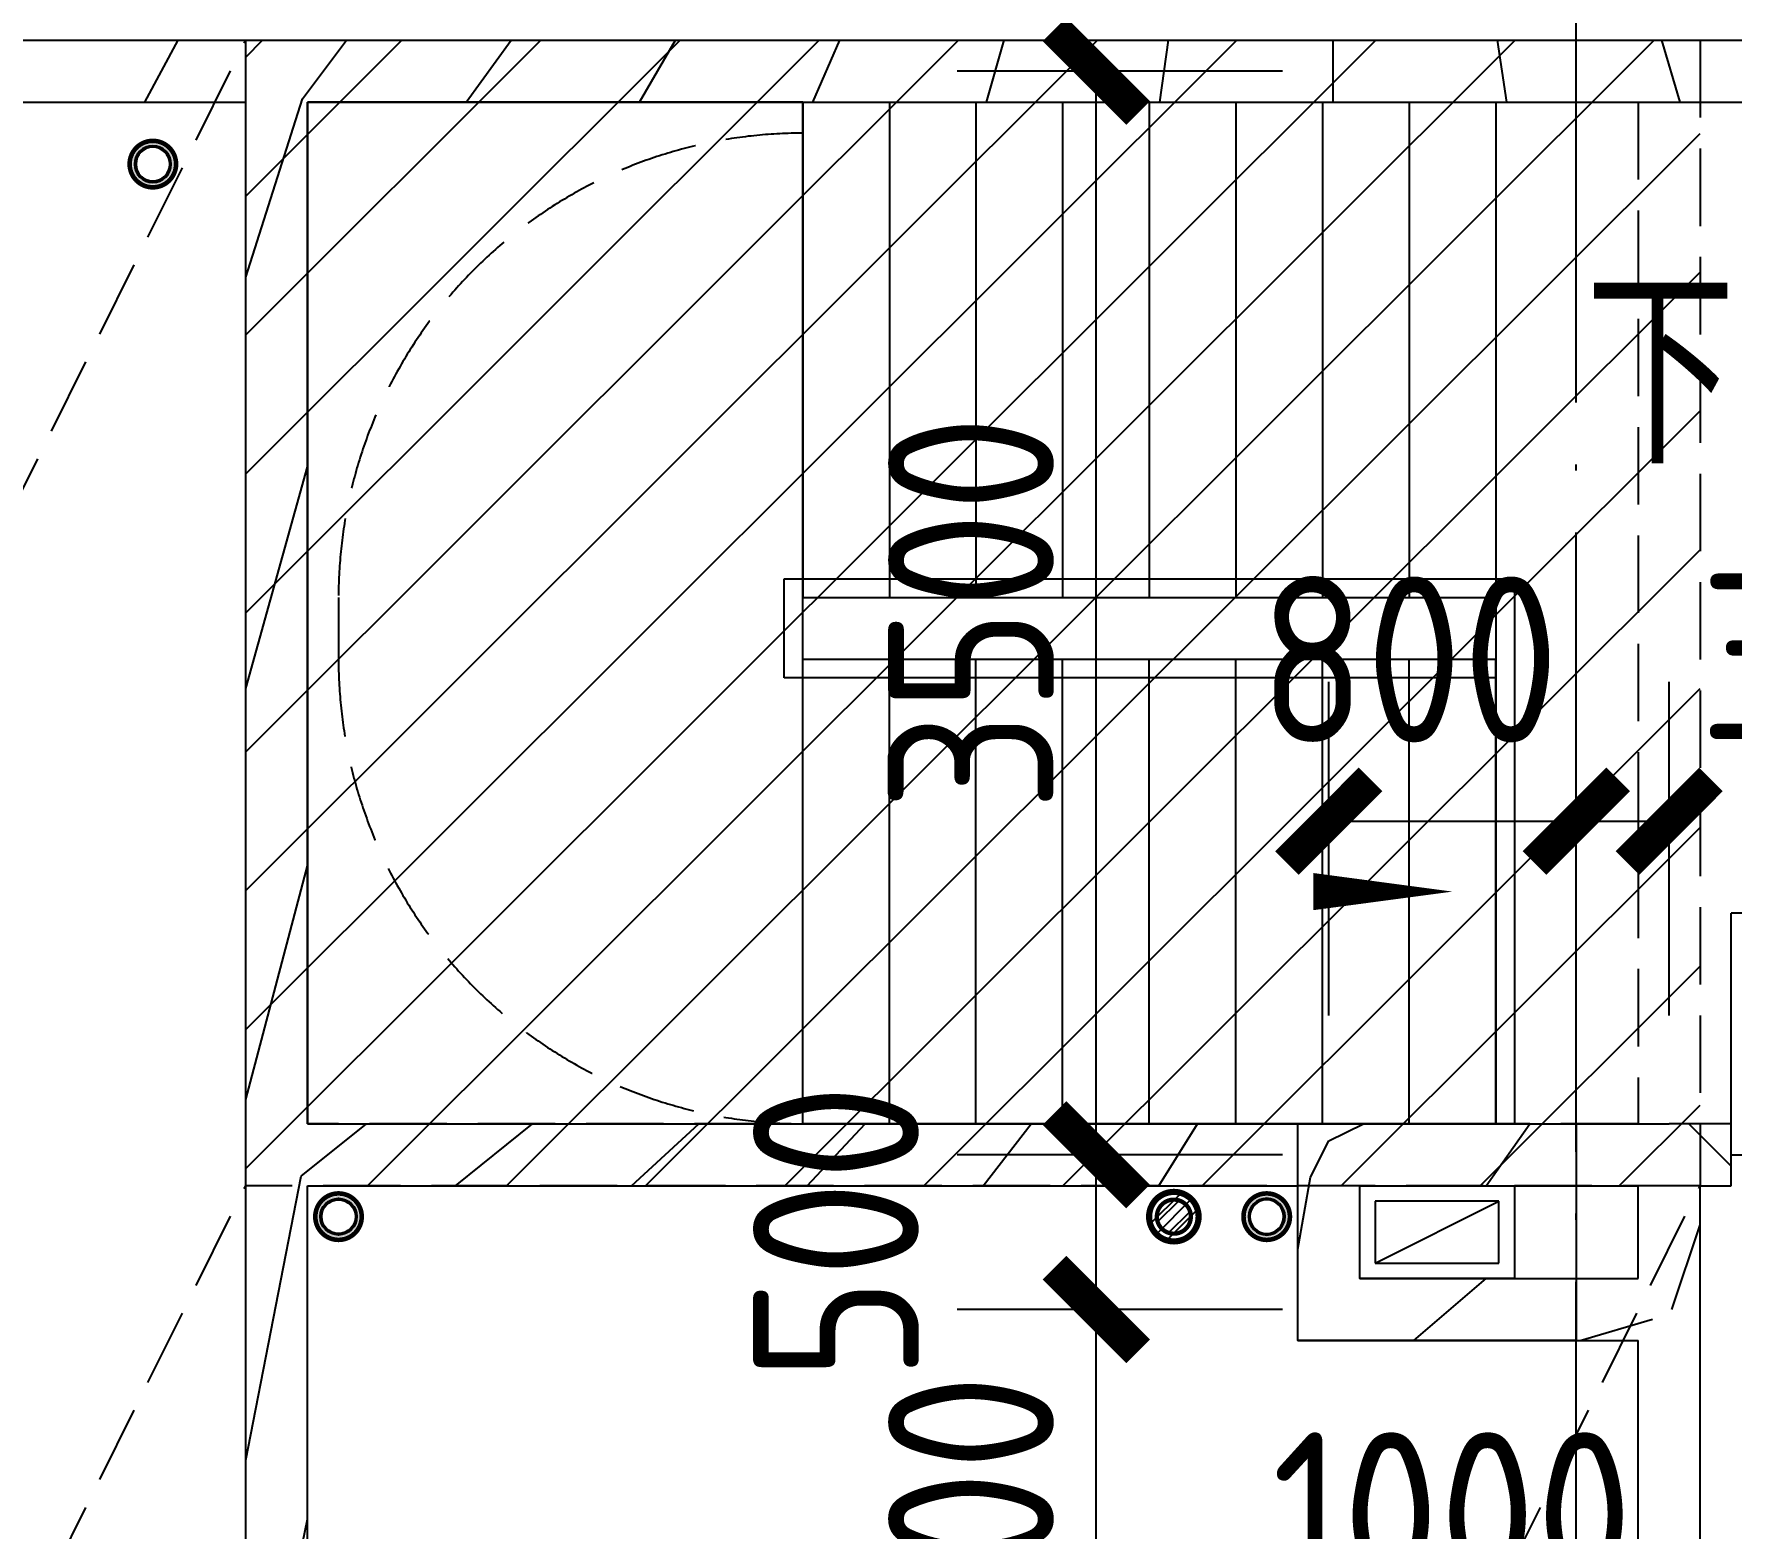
# Model space of a CAD drawing. Header units: inches. Extents: x 0 to 1813292486, y 0 to 3473589894.
# Drawn here: x 600662802 to 600668286, y 3473213312 to 3473218138 of the extents above; entities that cross this region are included whole.
import ezdxf
from ezdxf.enums import TextEntityAlignment as Align

# ---------------------------------------------------------------- set-up
doc = ezdxf.new("R2010")
doc.units = ezdxf.units.IN
doc.header["$LTSCALE"] = 1000
doc.header["$MEASUREMENT"] = 0
for name, pattern in [('AX-MALL-GIRD-200$0$DOTE', [2.4200000000000004, 2, -0.2, 0.02, -0.2]), ('AX-MALL-WALL-P02-QT$0$DASH', [0.35, 0.25, -0.1]), ('AX-MALL-WALL-P02-QT$0$DOTE', [2.4200000000000004, 2, -0.2, 0.02, -0.2]), ('PX-MALL-P02-LG$0$CONTINOUS', [0])]:
    doc.linetypes.add(name, pattern=pattern)
for name, color, linetype in [('A-Anno-Note', 241, 'Continuous'), ('AX-MALL-DIM-P02$0$A-Anno-Dims', 3, 'Continuous'), ('AX-MALL-DIM-P02$0$A-Detl-Thin', 131, 'Continuous'), ('AX-MALL-GIRD-200$0$A-Grid', 222, 'AX-MALL-GIRD-200$0$DOTE'), ('AX-MALL-P02-200$0$A-Anno-Note', 241, 'Continuous'), ('AX-MALL-WALL-P02$0$A-Anno-Note', 241, 'Continuous'), ('AX-MALL-WALL-P02-QT$0$_T_S__T_ELEV_A-STRS', 7, 'Continuous'), ('AX-MALL-WALL-P02-QT$0$A-Anno-Dims', 3, 'Continuous'), ('AX-MALL-WALL-P02-QT$0$A-Anno-Note', 241, 'Continuous'), ('AX-MALL-WALL-P02-QT$0$A-Detl-Patt', 8, 'Continuous'), ('AX-MALL-WALL-P02-QT$0$A-Detl-Thin', 131, 'Continuous'), ('AX-MALL-WALL-P02-QT$0$A-Strs', 151, 'Continuous'), ('AX-MALL-WALL-P02-QT$0$A-Wall', 2, 'Continuous'), ('AX-MALL-WALL-P02-QT$0$A-Wall-Patt', 13, 'Continuous'), ('AX-MALL-WALL-P02-QT$0$A-Wind', 4, 'Continuous'), ('AX-MALL-ZTKD-P02$0$A-Anno-Note', 241, 'Continuous'), ('MX-MALL-P02-LG$0$M-VT-DUCT-FLG', 40, 'Continuous'), ('MX-MALL-P02-LG$0$M-VT-DUCT-KED', 170, 'Continuous'), ('MX-MALL-P02-LG$0$M-VT-DUCT-SAD', 90, 'Continuous'), ('PX-MALL-P02-LG$0$P-Drain-Fldr', 4, 'Continuous'), ('PX-MALL-P02-LG$0$P-Drain-Fldr-ARCH', 161, 'Continuous'), ('PX-MALL-P02-LG$0$P-Drain-Fldr-W100', 4, 'Continuous'), ('PX-MALL-P02-LG$0$P-Drain-Fldr-W50', 4, 'Continuous'), ('PX-MALL-P02-LG$0$P-Pipe-Risr', 7, 'Continuous'), ('PX-MALL-P02-LG$0$P-Pipe-Risr-Arch', 6, 'Continuous'), ('PX-MALL-P02-LG$0$P-Pipe-Risr-W100', 6, 'Continuous'), ('PX-MALL-P02-LG$0$P-Pipe-Risr-W50', 6, 'Continuous'), ('PX-MALL-P02-LG$0$P-Sewr-Pipe', 123, 'PX-MALL-P02-LG$0$CONTINOUS')]:
    doc.layers.add(name, color=color, linetype=linetype)
doc.layers.add('MX-MALL-P02-LG$0$M-AUX-TO-ARCH', color=1, linetype='Continuous', plot=False)
doc.styles.add('AX-MALL-DIM-P02$0$_TCH_DIM_T3', font='gbenor.shx')
doc.styles.add('AX-MALL-WALL-P02-QT$0$_TCH_DIM', font='gbenor.shx')
doc.styles.add('PX-MALL-P02-LG$0$jzfz', font='gbenor.shx', dxfattribs={"bigfont": 'gbcbig.shx'})
doc.dimstyles.new('AX-MALL-DIM-P02$0$_TCH_ARCH&&180', dxfattribs={"dimtxt": 535.5, "dimasz": 270, "dimexe": 450, "dimexo": 450, "dimgap": 137.25, "dimtad": 1, "dimdec": 0, "dimzin": 0, "dimdsep": 46, "dimtxsty": 'AX-MALL-DIM-P02$0$_TCH_DIM_T3', "dimblk": 'AX-MALL-DIM-P02$0$_ArchTick', "dimcen": 0.09, "dimclrt": 7, "dimazin": 2, "dimtfac": 1, "dimtdec": 0, "dimtix": 1, "dimtmove": 2, "dimatfit": 3, "dimfxl": 500, "dimtolj": 1, "dimtzin": 0, "dimarcsym": 0})
pattern_1 = [(45, (0, 359.0227), (-353.55353201463, 353.55353201463), [])]

# ---------------------------------------------------------------- blocks, each defined once
blk = doc.blocks.new('AX-MALL-GIRD-200')
at = {"layer": 'AX-MALL-GIRD-200$0$A-Grid'}
blk.add_line((600458766.1456304, 3473023089.996408), (600497495.6845796, 3473127053.723489), dxfattribs=at)
blk = doc.blocks.new('AX-MALL-WALL-P02-QT$0$tj')
at = {"layer": 'AX-MALL-WALL-P02-QT$0$A-Detl-Patt'}
h = blk.add_hatch(dxfattribs=at)
h.set_pattern_fill('STEEL', color=256, scale=100.0000000000001, angle=50.43183869082386)
h.set_pattern_definition([(75.00000000004839, (-14278.19445574284, 156289.8254051208), (-153.3407249234246, 41.08752340989569), []), (75.00000000004839, (-14317.88195610046, 156358.5661673546), (-153.3407249234246, 41.08752340989569), [])])
edge = h.paths.add_edge_path()
edge.add_arc((274302.9537697641, 370915.3693751197), 354853.2281302969, 270.9601093956941, 275.9513128638887)
edge.add_line((311095.3180618286, 17974.67259407043), (323404.2928284407, 17664.898229599))
edge.add_arc((337498.5854798314, -5423.033113246463), 27049.98445535583, 84.4296474408203, 121.40245730350341, ccw=False)
edge.add_line((340124.270958662, 21499.21483898163), (352435.6233639717, 23411.5238032341))
edge.add_line((352435.6233639717, 23411.5238032341), (352460.3320846558, 23263.57286787033))
edge.add_arc((262948.9762239404, 558936.3422532297), 543099.989586636, 279.486523026639, 288.5053300047131)
edge.add_line((435325.042740941, 43917.80823612213), (435185.9318172932, 44187.60760259628))
edge.add_arc((262948.9762341097, 558936.342259489), 542799.9895904897, 279.51816553668203, 288.50044427399206, ccw=False)
edge.add_line((352706.5441896915, 23608.95860147476), (352681.7270303965, 23756.88773488998))
edge.add_line((352681.7270303965, 23756.88773488998), (340117.7681742907, 21803.84383869171))
edge.add_arc((337510.0970116529, -5455.006554111635), 27383.29552171703, 84.53552636432372, 121.2026843873002)
edge.add_line((323323.7129554749, 17967.02113437653), (311085.7617697716, 18275.00808191299))
edge.add_arc((274273.8104503512, 371474.5356685471), 355112.6948552598, 270.96411062040687, 275.9501261722048, ccw=False)
edge.add_line((280248.9759351015, 16412.11376953125), (280248.9759185314, 16111.96136569977))
blk = doc.blocks.new('MX-MALL-P02-LG$0$YHJJ-P02')
at = {"layer": 'MX-MALL-P02-LG$0$M-AUX-TO-ARCH'}
for points in [[(73240.8768081665, -61499.99999570847), (74140.87680828571, -61499.99999713898), (74140.87680780888, -62199.99999713898), (73240.87680900097, -62199.99999380112)], [(73440.87680757046, -61699.9999961853), (73940.87680840492, -61699.99999666214), (73940.87680900097, -61999.99999666214), (73440.87680757046, -61999.9999961853)]]:
    blk.add_lwpolyline(points, close=True, dxfattribs=at)
at = {"layer": 'MX-MALL-P02-LG$0$M-VT-DUCT-FLG'}
blk.add_line((73490.87680721283, -61949.99999475479), (73890.87680721283, -61749.99999475479), dxfattribs=at)
at = {"layer": 'MX-MALL-P02-LG$0$M-VT-DUCT-KED'}
for p, q in [((73890.87680721283, -61749.99999475479), (73490.87680721283, -61749.99999475479)), ((73490.87680721283, -61749.99999475479), (73490.87680721283, -61949.99999475479)), ((73890.87680721283, -61949.99999475479), (73890.87680721283, -61749.99999475479)), ((73490.87680721283, -61949.99999475479), (73890.87680721283, -61949.99999475479))]:
    blk.add_line(p, q, dxfattribs=at)
blk = doc.blocks.new('MX-MALL-P02-LG')
at = {"layer": 'MX-MALL-P02-LG$0$M-VT-DUCT-SAD', "rotation": 339.5681613187875}
blk.add_blockref('MX-MALL-P02-LG$0$YHJJ-P02', (600418393.5374048, 3473127097.242905), dxfattribs=at)
blk = doc.blocks.new('AX-MALL-WALL-P02-QT$0$$DorLib2D$00000002')
for p, q in [((-0.5, -5.684341886080802e-17), (-0.5000000000000007, 0.4875)), ((-0.4750000000000007, 0.4875), (-0.5000000000000007, 0.4875)), ((-0.475, -2.842170943040401e-17), (-0.4750000000000007, 0.4875)), ((0.475, -2.842170943040401e-17), (0.4750000000000007, 0.4875)), ((0.4750000000000007, 0.4875), (0.5000000000000007, 0.4875)), ((0.5, -5.684341886080802e-17), (0.5000000000000007, 0.4875)), ((-0.5, -5.684341886080802e-17), (-0.475, -2.842170943040401e-17)), ((0.5, -5.684341886080802e-17), (0.475, -2.842170943040401e-17))]:
    blk.add_line(p, q)
at = {"lineweight": 13}
for centre, start, end in [((-0.4875, -4.263256414560601e-17), 0, 88.53071641864632), ((0.4875, -4.263256414560601e-17), 91.4692835813537, 180)]:
    blk.add_arc(centre, 0.4875, start, end, dxfattribs=at)
blk = doc.blocks.new('AX-MALL-WALL-P02-QT')
at = {"layer": 'AX-MALL-WALL-P02-QT$0$A-Detl-Patt', "linetype": 'AX-MALL-WALL-P02-QT$0$DASH'}
h = blk.add_hatch(dxfattribs=at)
h.set_pattern_fill('ANSI31', color=5, scale=199.9999999999999, angle=-3.81666561775622e-14)
h.set_pattern_definition([(24.56816130921802, (600185298.4270635, 3473279938.045598), (-132.0087131905358, 288.7558651210028), [])])
h.paths.add_polyline_path([(600466705.8818165, 3473043257.218496), (600462301.567524, 3473044897.954805), (600463593.2109896, 3473048365.180917), (600467997.5252821, 3473046724.444608)])
at = {"layer": 'AX-MALL-WALL-P02-QT$0$A-Wall-Patt'}
h = blk.add_hatch(dxfattribs=at)
h.set_pattern_fill('普通砖', color=256, scale=200, style=0)
h.set_pattern_definition(pattern_1)
h.paths.add_polyline_path([(600460454.274394, 3473049392.242174), (600460524.7103533, 3473049294.860348), (600463523.3924233, 3473048177.763287), (600463640.3740932, 3473048205.326547), (600463686.919804, 3473048330.271633), (600460500.8201048, 3473049517.187261)])
h = blk.add_hatch(dxfattribs=at)
h.set_pattern_fill('普通砖', color=256, scale=200, style=0)
h.set_pattern_definition(pattern_1)
h.paths.add_polyline_path([(600463640.3740932, 3473048205.326547), (600463710.8100525, 3473048107.944721), (600469895.5918211, 3473045803.932033), (600470012.573491, 3473045831.495292), (600470059.119202, 3473045956.440379), (600463686.919804, 3473048330.271633)])
h = blk.add_hatch(dxfattribs=at)
h.set_pattern_fill('普通砖', color=256, scale=200, style=0)
h.set_pattern_definition(pattern_1)
h.paths.add_polyline_path([(600462461.4218816, 3473044945.117878), (600462558.8037077, 3473045015.553837), (600463710.8100525, 3473048107.944721), (600463640.3740932, 3473048205.326547), (600463523.3924233, 3473048177.763287), (600462336.4767953, 3473044991.663589)])
h = blk.add_hatch(dxfattribs=at)
h.set_pattern_fill('普通砖', color=256, scale=200, style=0)
h.set_pattern_definition(pattern_1)
h.paths.add_polyline_path([(600459169.1079701, 3473036171.517438), (600459287.9376043, 3473036235.396879), (600462488.9851414, 3473044828.136208), (600462461.4218816, 3473044945.117878), (600462336.4767953, 3473044991.663589), (600459076.3352844, 3473036240.295215)])
h = blk.add_hatch(dxfattribs=at)
h.set_pattern_fill('普通砖', color=256, scale=200, style=0)
h.set_pattern_definition(pattern_1)
h.paths.add_polyline_path([(600462461.4218816, 3473044945.117878), (600462488.9851414, 3473044828.136208), (600465487.667211, 3473043711.039146), (600465604.6488812, 3473043738.602406), (600465651.194592, 3473043863.547493), (600462558.8037077, 3473045015.553837)])
h = blk.add_hatch(dxfattribs=at)
h.set_pattern_fill('普通砖', color=256, scale=200, style=0)
h.set_pattern_definition(pattern_1)
h.paths.add_polyline_path([(600465604.6488812, 3473043738.602407), (600465675.0848405, 3473043641.22058), (600466518.4641726, 3473043327.037032), (600466635.4458427, 3473043354.600292), (600466681.9915535, 3473043479.545378), (600465651.194592, 3473043863.547493)])
h = blk.add_hatch(dxfattribs=at)
h.set_pattern_fill('普通砖', color=256, scale=200, style=0)
h.set_pattern_definition(pattern_1)
h.paths.add_polyline_path([(600465313.1207952, 3473043242.495073), (600465570.3569909, 3473043360.094136), (600465675.0848405, 3473043641.22058), (600465604.6488812, 3473043738.602406), (600465487.667211, 3473043711.039146)])
h = blk.add_hatch(dxfattribs=at)
h.set_pattern_fill('普通砖', color=256, scale=200, style=0)
h.set_pattern_definition(pattern_1)
h.paths.add_polyline_path([(600466705.8818021, 3473043257.218465), (600466799.5906172, 3473043222.309182), (600466869.4091834, 3473043409.726811), (600466681.9915535, 3473043479.545378), (600466635.4458427, 3473043354.600292)])
h = blk.add_hatch(dxfattribs=at)
h.set_pattern_fill('普通砖', color=256, scale=200, style=0)
h.set_pattern_definition(pattern_1)
h.paths.add_polyline_path([(600465570.3569909, 3473043360.094136), (600465313.1207952, 3473043242.495073), (600466343.9177568, 3473042858.492958), (600466441.299583, 3473042928.928917), (600466413.736323, 3473043045.910587)])
h = blk.add_hatch(dxfattribs=at)
h.set_pattern_fill('普通砖', color=256, scale=200, style=0)
h.set_pattern_definition(pattern_1)
h.paths.add_polyline_path([(600466441.299583, 3473042928.928917), (600466566.2446692, 3473042882.383206), (600466705.8818021, 3473043257.218465), (600466635.4458427, 3473043354.600292), (600466518.4641726, 3473043327.037032), (600466413.736323, 3473043045.910587)])
h = blk.add_hatch(dxfattribs=at)
h.set_pattern_fill('普通砖', color=256, scale=200, style=0)
h.set_pattern_definition(pattern_1)
h.paths.add_polyline_path([(600465812.9324862, 3473041242.170253), (600465937.8775723, 3473041195.624542), (600466566.2446691, 3473042882.383206), (600466441.2995831, 3473042928.928917), (600466343.9177568, 3473042858.492958), (600465785.3692262, 3473041359.151923)])
at = {"layer": 'AX-MALL-WALL-P02-QT$0$_T_S__T_ELEV_A-STRS', "linetype": 'AX-MALL-WALL-P02-QT$0$DOTE', "const_width": 150}
blk.add_lwpolyline([(600342323.0797966, 3473087779.331682), (600442122.9674294, 3473050600.945104), (600441808.7838843, 3473049757.565782), (600449492.9066867, 3473046895.004558), (600449807.0902339, 3473047738.383887), (600449807.0902337, 3473047738.383885), (600451657.2822405, 3473052704.951061), (600496637.5132873, 3473035948.495144)], dxfattribs=at)
at = {"layer": 'AX-MALL-WALL-P02-QT$0$A-Anno-Dims', "color": 5}
blk.add_lwpolyline([(600467143.6919689, 3473045922.030325, 0, 0, 0), (600464187.1788657, 3473047023.418209, 0, 0, 0), (600463593.7210519, 3473045430.368359, 0, 0, 0), (600466287.8494741, 3473044426.726468, 0, 120, 0), (600465866.159808, 3473044583.818243, 0, 0, 0)], format="xyseb", dxfattribs=at)
at = {"layer": 'AX-MALL-WALL-P02-QT$0$A-Detl-Patt', "linetype": 'AX-MALL-WALL-P02-QT$0$DASH'}
for p, q in [((600443669.6904386, 3473029686.463173), (600463593.2109896, 3473048365.180917)), ((600442378.0469737, 3473026219.237061), (600462301.5675247, 3473044897.954804)), ((600446782.3612655, 3473024578.500752), (600466705.8818165, 3473043257.218496))]:
    blk.add_line(p, q, dxfattribs=at)
at = {"layer": 'AX-MALL-WALL-P02-QT$0$A-Detl-Patt', "color": 5, "linetype": 'AX-MALL-WALL-P02-QT$0$DASH'}
for points in [[(600466705.8818165, 3473043257.218496), (600462301.567524, 3473044897.954805), (600463593.2109896, 3473048365.180917), (600467997.5252821, 3473046724.444608)], [(600466588.2827535, 3473043514.454691), (600462558.8037196, 3473045015.553868), (600463710.8100526, 3473048107.944721), (600467740.2890865, 3473046606.845545)]]:
    blk.add_lwpolyline(points, close=True, dxfattribs=at)
at = {"layer": 'AX-MALL-WALL-P02-QT$0$A-Strs', "color": 5}
for p, q in [((600463710.8100519, 3473048107.944721), (600462558.8037077, 3473045015.553836)), ((600465210.1510863, 3473047549.39619), (600463710.8100519, 3473048107.944721)), ((600464058.1447421, 3473044457.005305), (600465210.1510863, 3473047549.39619)), ((600465210.1510867, 3473047549.39619), (600464651.6025558, 3473046050.055154)), ((600465210.1510867, 3473047549.39619), (600467309.2285355, 3473046767.428247)), ((600465472.5357678, 3473047451.650197), (600464913.9872369, 3473045952.309161)), ((600465734.9204489, 3473047353.904204), (600465176.371918, 3473045854.563168)), ((600465997.30513, 3473047256.158211), (600465438.7565991, 3473045756.817175)), ((600466259.6898111, 3473047158.412218), (600465701.1412802, 3473045659.071182)), ((600466522.0744922, 3473047060.666225), (600465963.5259613, 3473045561.32519)), ((600466784.4591733, 3473046962.920233), (600466225.9106424, 3473045463.579197)), ((600467046.8438544, 3473046865.17424), (600466488.2953235, 3473045365.833204)), ((600467309.2285355, 3473046767.428247), (600466750.6800046, 3473045268.087211)), ((600464504.6131307, 3473045827.357806), (600464616.3228368, 3473046127.226013)), ((600464616.3228368, 3473046127.226013), (600466827.8508633, 3473045303.36693)), ((600464581.7839893, 3473045862.637524), (600464651.6025559, 3473046050.055154)), ((600464651.6025558, 3473046050.055154), (600466750.6800046, 3473045268.087211)), ((600464651.6025559, 3473046050.055154), (600466750.6800047, 3473045268.087212)), ((600464058.144742, 3473044457.005304), (600464581.7839894, 3473045862.637525)), ((600466680.8614383, 3473045080.669582), (600464581.7839894, 3473045862.637525)), ((600466680.8614383, 3473045080.669581), (600464581.7839893, 3473045862.637524)), ((600466659.9158683, 3473045024.444293), (600464504.6131307, 3473045827.357806)), ((600464320.5294231, 3473044359.259312), (600464844.1686705, 3473045764.891532)), ((600464582.9141042, 3473044261.513319), (600465106.5533516, 3473045667.145539)), ((600464845.2987853, 3473044163.767326), (600465368.9380327, 3473045569.399546)), ((600465107.6834664, 3473044066.021333), (600465631.3227139, 3473045471.653553)), ((600465370.0681475, 3473043968.27534), (600465893.707395, 3473045373.90756)), ((600466827.8508633, 3473045303.36693), (600466213.4474797, 3473043654.091792)), ((600465632.4528286, 3473043870.529347), (600466156.0920761, 3473045276.161568)), ((600466750.6800047, 3473045268.087212), (600466157.2221909, 3473043675.037362)), ((600465894.8375098, 3473043772.783354), (600466418.4767572, 3473045178.415575)), ((600466157.2221909, 3473043675.037362), (600466680.8614383, 3473045080.669582)), ((600466659.9158683, 3473045024.444293), (600466680.8614383, 3473045080.669581)), ((600462558.8037077, 3473045015.553836), (600464058.1447421, 3473044457.005305)), ((600466157.2221909, 3473043675.037362), (600464058.144742, 3473044457.005304)), ((600466213.4474797, 3473043654.091792), (600466157.2221909, 3473043675.037362))]:
    blk.add_line(p, q, dxfattribs=at)
at = {"layer": 'AX-MALL-WALL-P02-QT$0$A-Strs', "color": 5, "linetype": 'AX-MALL-WALL-P02-QT$0$DASH'}
blk.add_lwpolyline([(600465175.2933444, 3473047455.668172, 0.4142243839893411), (600463245.9701871, 3473046573.694008), (600463176.1517663, 3473046386.276768, 0.4142243552546902), (600464058.1965414, 3473044456.986006)], format="xyb", dxfattribs=at)
at = {"layer": 'AX-MALL-WALL-P02-QT$0$A-Wall'}
for p, q in [((600460500.8201048, 3473049517.187261), (600463686.919804, 3473048330.271633)), ((600460524.7103533, 3473049294.860348), (600463523.3924233, 3473048177.763287)), ((600463686.919804, 3473048330.271633), (600470059.119202, 3473045956.440379)), ((600462336.4767953, 3473044991.663589), (600463523.3924233, 3473048177.763287)), ((600462558.8037077, 3473045015.553837), (600463710.8100525, 3473048107.944721)), ((600463710.8100525, 3473048107.944721), (600469895.5918211, 3473045803.932033)), ((600459076.3352844, 3473036240.295215), (600462336.4767953, 3473044991.663589)), ((600462558.8037077, 3473045015.553837), (600465651.194592, 3473043863.547493)), ((600459287.9376043, 3473036235.396879), (600462488.9851414, 3473044828.136208)), ((600462488.9851414, 3473044828.136208), (600465487.667211, 3473043711.039146)), ((600465651.194592, 3473043863.547493), (600466681.9915535, 3473043479.545378)), ((600465313.1207952, 3473043242.495073), (600465487.667211, 3473043711.039146)), ((600465570.3569909, 3473043360.094136), (600465675.0848405, 3473043641.22058)), ((600465675.0848405, 3473043641.22058), (600466518.4641726, 3473043327.037032)), ((600466869.4091834, 3473043409.726811), (600466681.9915535, 3473043479.545378)), ((600466799.5906172, 3473043222.309182), (600466869.4091834, 3473043409.726811)), ((600465570.3569909, 3473043360.094136), (600466413.736323, 3473043045.910587)), ((600466413.736323, 3473043045.910587), (600466518.4641726, 3473043327.037032)), ((600465313.1207952, 3473043242.495073), (600466343.9177568, 3473042858.492958)), ((600466566.2446692, 3473042882.383206), (600466705.8818021, 3473043257.218465)), ((600466705.8818021, 3473043257.218465), (600466799.5906172, 3473043222.309182)), ((600465937.8775723, 3473041195.624542), (600466566.2446691, 3473042882.383206)), ((600465785.3692262, 3473041359.151923), (600466343.9177568, 3473042858.492958))]:
    blk.add_line(p, q, dxfattribs=at)
at = {"layer": 'AX-MALL-WALL-P02-QT$0$A-Detl-Thin'}
blk.add_blockref('MX-MALL-P02-LG', (0, 0), dxfattribs=at)
at = {"layer": 'AX-MALL-WALL-P02-QT$0$A-Detl-Thin', "rotation": 339.5681613091762}
blk.add_blockref('AX-MALL-WALL-P02-QT$0$tj', (600144118.6961328, 3473128496.287411), dxfattribs=at)
at = {"layer": 'AX-MALL-WALL-P02-QT$0$A-Wind'}
blk.add_blockref('AX-MALL-GIRD-200', (0, 0), dxfattribs=at)
at = {"layer": 'AX-MALL-WALL-P02-QT$0$A-Wind', "xscale": -1600, "yscale": 1600, "zscale": 200, "rotation": 339.5681613131597}
blk.add_blockref('AX-MALL-WALL-P02-QT$0$$DorLib2D$00000002', (600467584.1704178, 3473043036.743731), dxfattribs=at)
at = {"layer": 'AX-MALL-WALL-P02-QT$0$A-Anno-Note', "color": 5, "style": 'AX-MALL-WALL-P02-QT$0$_TCH_DIM', "width": 0.7}
blk.add_text('下', height=506.3829787234042, rotation=339.5681613092755, dxfattribs=at).set_placement((600467192.7588859, 3473045623.628398))
blk = doc.blocks.new('AX-MALL-WALL-P02')
at = {"layer": 'AX-MALL-WALL-P02$0$A-Anno-Note'}
blk.add_blockref('AX-MALL-WALL-P02-QT', (0, 0), dxfattribs=at)
blk = doc.blocks.new('PX-MALL-P02-LG$0$P-Risr')
at = {"layer": 'PX-MALL-P02-LG$0$P-Pipe-Risr-W50'}
h = blk.add_hatch(color=0, dxfattribs=at)
edge = h.paths.add_edge_path()
edge.add_ellipse((0, 0), major_axis=(47.05795628796547, 47.05795628796547), ratio=0.9999999999999695, start_angle=225.0000000000009, end_angle=405.0000000000009, ccw=False)
edge.add_ellipse((0, 0), major_axis=(47.05795628796764, 47.05795628796764), ratio=0.9999999999998785, start_angle=133.9675974886221, end_angle=225.0000000000035, ccw=False)
edge.add_line((-66.53919663240958, 1.199087783927098), (-54.4367953546693, 1.199087783927098))
edge.add_ellipse((0, 0), major_axis=(-38.50196423560672, 38.50196423560672), ratio=0.9999999999999859, start_angle=43.73814098242129, end_angle=134.9999999999996)
edge.add_ellipse((0, 0), major_axis=(38.50196423561096, 38.50196423561096), ratio=0.9999999999998216, start_angle=225.0000000000051, end_angle=405.0000000000051)
edge.add_ellipse((0, 0), major_axis=(38.50196423560679, 38.50196423560679), ratio=0.9999999999999831, start_angle=45.00000000000048, end_angle=133.7381409824204)
edge.add_line((-54.43679535467527, 1.199087783927098), (-66.53919663241555, 1.199087783927098))
edge.add_ellipse((0, 0), major_axis=(-47.05795628796762, 47.05795628796762), ratio=0.9999999999998742, start_angle=-45.00000000000358, end_angle=43.967597488629224, ccw=False)
at = {"layer": 'PX-MALL-P02-LG$0$P-Pipe-Risr-Arch', "ltscale": 0.7}
blk.add_circle((0, 0), 59.29000000000001, dxfattribs=at)
at = {"layer": 'PX-MALL-P02-LG$0$P-Pipe-Risr-W100', "color": 0, "const_width": 15}
blk.add_lwpolyline([(-75, 0, 1), (75, 0, 1)], format="xyb", close=True, dxfattribs=at)
at = {"layer": 'PX-MALL-P02-LG$0$P-Pipe-Risr-W50'}
blk.add_circle((0, 0), 54.45000000000001, dxfattribs=at)
at = {"layer": 'PX-MALL-P02-LG$0$P-Pipe-Risr', "style": 'PX-MALL-P02-LG$0$jzfz', "width": 0.6, "flags": 1}
for tag, p in [('SYS-MARK', (0.3310501334344735, -45.65933377496549)), ('RANGE', (0.3337570973526454, -45.67887874227017))]:
    blk.add_attdef(tag, text='', height=0.015625, dxfattribs=at).set_placement(p, align=Align.MIDDLE)
blk = doc.blocks.new('PX-MALL-P02-LG$0$A$C5A9C1854')
at = {"layer": 'PX-MALL-P02-LG$0$P-Drain-Fldr-W50', "ltscale": 0.7}
for p, q in [((16.81565596797736, -52.36634142627008), (-52.36634142621187, 16.81565596791916)), ((38.89087296527578, -38.89087296521757), (-38.89087296527578, 38.89087296521757)), ((52.36634142632829, -16.81565596791916), (-16.81565596786095, 52.36634142627008))]:
    blk.add_line(p, q, dxfattribs=at)
at = {"layer": 'PX-MALL-P02-LG$0$P-Drain-Fldr-W50', "ltscale": 0.7, "const_width": 13.75}
blk.add_lwpolyline([(-54.99999999994179, 0, 1), (55.00000000005821, 0, 1)], format="xyb", close=True, dxfattribs=at)
blk = doc.blocks.new('PX-MALL-P02-LG$0$A$C7D2520B3')
at = {"layer": 'PX-MALL-P02-LG$0$P-Drain-Fldr', "ltscale": 0.7}
for p, q in [((58.33630944791366, -58.33630944788456), (-58.33630944791366, 58.33630944788456)), ((78.54951213949244, -25.22348395187873), (-25.22348395179142, 78.54951213940512)), ((25.22348395196605, -78.54951213940512), (-78.54951213931781, 25.22348395187873))]:
    blk.add_line(p, q, dxfattribs=at)
at = {"layer": 'PX-MALL-P02-LG$0$P-Drain-Fldr', "ltscale": 0.7, "const_width": 20}
blk.add_lwpolyline([(5.820766091346741e-11, -80, 1), (5.820766091346741e-11, 80, 1)], format="xyb", close=True, dxfattribs=at)
blk = doc.blocks.new('PX-MALL-P02-LG$0$A$C2257314B')
at = {"layer": 'PX-MALL-P02-LG$0$P-Drain-Fldr-ARCH', "ltscale": 0.7}
for p, q in [((16.81565596797736, -52.36634142627008), (-52.36634142621187, 16.81565596791916)), ((38.89087296527578, -38.89087296521757), (-38.89087296527578, 38.89087296521757)), ((52.36634142632829, -16.81565596791916), (-16.81565596786095, 52.36634142627008))]:
    blk.add_line(p, q, dxfattribs=at)
for start, end in [(0, 180), (180, 0)]:
    blk.add_arc((5.820766091346741e-11, -1.77635683940025e-15), 55, start, end, dxfattribs=at)
blk = doc.blocks.new('PX-MALL-P02-LG$0$P-Drain-Fldr')
blk.add_blockref('PX-MALL-P02-LG$0$A$C2257314B', (0, 0))
at = {"layer": 'PX-MALL-P02-LG$0$P-Drain-Fldr-W100'}
blk.add_blockref('PX-MALL-P02-LG$0$A$C7D2520B3', (0, 0), dxfattribs=at)
at = {"layer": 'PX-MALL-P02-LG$0$P-Drain-Fldr-W50'}
blk.add_blockref('PX-MALL-P02-LG$0$A$C5A9C1854', (0, 0), dxfattribs=at)
blk = doc.blocks.new('PX-MALL-P02-LG')
at = {"layer": 'PX-MALL-P02-LG$0$P-Drain-Fldr', "xscale": -1, "rotation": 339.5681621001151}
blk.add_blockref('PX-MALL-P02-LG$0$P-Drain-Fldr', (600465077.3738863, 3473043757.171732), dxfattribs=at)
at = {"layer": 'PX-MALL-P02-LG$0$P-Sewr-Pipe', "ltscale": 0.7}
for p, xscale, rotation in [((600463172.447412, 3473048095.073513), -1, 69.5681608425419), ((600465358.5003774, 3473043652.444009), -0.9999999999999999, 69.5681621001153)]:
    blk.add_blockref('PX-MALL-P02-LG$0$P-Risr', p, dxfattribs=dict(at, xscale=xscale, rotation=rotation))
at = {"layer": 'PX-MALL-P02-LG$0$P-Sewr-Pipe', "ltscale": 0.7, "rotation": 249.5681617793523}
blk.add_blockref('PX-MALL-P02-LG$0$P-Risr', (600462547.7846637, 3473044699.518083), dxfattribs=at)
blk = doc.blocks.new('AX-MALL-ZTKD-P02')
at = {"layer": 'AX-MALL-ZTKD-P02$0$A-Anno-Note'}
blk.add_blockref('AX-MALL-GIRD-200', (0, 0), dxfattribs=at)
blk = doc.blocks.new('AX-MALL-DIM-P02$0$_ArchTick')
at = {"color": 0, "linetype": 'ByBlock', "const_width": 0.4}
blk.add_lwpolyline([(-0.5, -0.5), (0.5, 0.5)], dxfattribs=at)
blk = doc.blocks.new('*D871')
at = {"layer": 'AX-MALL-DIM-P02$0$A-Anno-Dims', "color": 0, "lineweight": -2, "transparency": 16777216}
for p, q in [((600460623.0033443, 3473049845.170549), (600460896.8969893, 3473050580.398033)), ((600460739.8052988, 3473050158.708336), (600463925.905185, 3473048971.793358)), ((600463809.1032305, 3473048658.255572), (600464082.9968755, 3473049393.483056))]:
    blk.add_line(p, q, dxfattribs=at)
at = {"layer": 'AX-MALL-DIM-P02$0$A-Anno-Dims', "color": 0, "lineweight": -2, "transparency": 16777216, "xscale": 270, "yscale": 270, "zscale": 270}
for p, rotation in [((600460739.8052988, 3473050158.708336), 159.5681726841965), ((600463925.905185, 3473048971.793358), 339.5681726841965)]:
    blk.add_blockref('AX-MALL-DIM-P02$0$_ArchTick', p, dxfattribs=dict(at, rotation=rotation))
at = {"layer": 'AX-MALL-DIM-P02$0$A-Anno-Dims', "color": 7, "transparency": 16777216, "insert": (600462474.2377633, 3473049944.771574), "char_height": 535.5, "attachment_point": 5, "rotation": 339.5681726841965, "style": 'AX-MALL-DIM-P02$0$_TCH_DIM_T3'}
blk.add_mtext('\\A1;3400', dxfattribs=at)
blk = doc.blocks.new('*D903')
at = {"layer": 'AX-MALL-DIM-P02$0$A-Anno-Dims', "color": 0, "lineweight": -2, "transparency": 16777216}
for p, q in [((600465301.1756709, 3473043353.658529), (600464316.0038598, 3473043720.663936)), ((600464179.1449952, 3473042064.231127), (600464737.6935258, 3473043563.572162)), ((600464742.6271403, 3473041854.317494), (600463757.4553292, 3473042221.322901))]:
    blk.add_line(p, q, dxfattribs=at)
at = {"layer": 'AX-MALL-DIM-P02$0$A-Anno-Dims', "color": 0, "lineweight": -2, "transparency": 16777216, "xscale": 270, "yscale": 270, "zscale": 270}
for p, rotation in [((600464737.6935258, 3473043563.572162), 69.5681613136781), ((600464179.1449952, 3473042064.231127), 249.5681613136781)]:
    blk.add_blockref('AX-MALL-DIM-P02$0$_ArchTick', p, dxfattribs=dict(at, rotation=rotation))
at = {"layer": 'AX-MALL-DIM-P02$0$A-Anno-Dims', "color": 7, "transparency": 16777216, "insert": (600464078.8985614, 3473042955.284241), "char_height": 535.5, "attachment_point": 5, "rotation": 69.5681613136781, "style": 'AX-MALL-DIM-P02$0$_TCH_DIM_T3'}
blk.add_mtext('\\A1;1600', dxfattribs=at)
blk = doc.blocks.new('*D904')
at = {"layer": 'AX-MALL-DIM-P02$0$A-Anno-Dims', "color": 0, "lineweight": -2, "transparency": 16777216}
for p, q in [((600465475.7220861, 3473043822.2026), (600464490.550275, 3473044189.208008)), ((600464737.6935257, 3473043563.572162), (600464912.239941, 3473044032.116234)), ((600465301.1756709, 3473043353.658529), (600464316.0038596, 3473043720.663936))]:
    blk.add_line(p, q, dxfattribs=at)
at = {"layer": 'AX-MALL-DIM-P02$0$A-Anno-Dims', "color": 0, "lineweight": -2, "transparency": 16777216, "xscale": 270, "yscale": 270, "zscale": 270}
for p, rotation in [((600464912.239941, 3473044032.116234), 69.56816131481024), ((600464737.6935257, 3473043563.572162), 249.5681613148102)]:
    blk.add_blockref('AX-MALL-DIM-P02$0$_ArchTick', p, dxfattribs=dict(at, rotation=rotation))
at = {"layer": 'AX-MALL-DIM-P02$0$A-Anno-Dims', "color": 7, "transparency": 16777216, "insert": (600464036.4070576, 3473044091.605816), "char_height": 535.5, "attachment_point": 5, "rotation": 69.56816131481024, "style": 'AX-MALL-DIM-P02$0$_TCH_DIM_T3'}
blk.add_mtext('\\A1;500', dxfattribs=at)
blk = doc.blocks.new('*D905')
at = {"layer": 'AX-MALL-DIM-P02$0$A-Anno-Dims', "color": 0, "lineweight": -2, "transparency": 16777216}
for p, q in [((600466697.5469977, 3473047102.011117), (600465712.3751863, 3473047469.016525)), ((600464912.2399409, 3473044032.116235), (600466134.0648525, 3473047311.924751)), ((600465475.7220862, 3473043822.202601), (600464490.5502747, 3473044189.208009))]:
    blk.add_line(p, q, dxfattribs=at)
at = {"layer": 'AX-MALL-DIM-P02$0$A-Anno-Dims', "color": 0, "lineweight": -2, "transparency": 16777216, "xscale": 270, "yscale": 270, "zscale": 270}
for p, rotation in [((600466134.0648525, 3473047311.924751), 69.56816131348022), ((600464912.2399409, 3473044032.116235), 249.5681613134802)]:
    blk.add_blockref('AX-MALL-DIM-P02$0$_ArchTick', p, dxfattribs=dict(at, rotation=rotation))
at = {"layer": 'AX-MALL-DIM-P02$0$A-Anno-Dims', "color": 7, "transparency": 16777216, "insert": (600465143.6316969, 3473045813.40309), "char_height": 535.5, "attachment_point": 5, "rotation": 69.56816131348022, "style": 'AX-MALL-DIM-P02$0$_TCH_DIM_T3'}
blk.add_mtext('\\A1;3500', dxfattribs=at)
blk = doc.blocks.new('*D911')
at = {"layer": 'AX-MALL-DIM-P02$0$A-Anno-Dims', "color": 0, "lineweight": -2, "transparency": 16777216}
for p, q in [((600466335.67699, 3473041260.85968), (600467869.9260892, 3473040689.30687)), ((600466265.8587605, 3473041073.442955), (600467800.1078595, 3473040501.890145)), ((600467448.2364231, 3473040846.398645), (600467542.4914876, 3473041099.412445)), ((600467378.4181935, 3473040658.98192), (600467448.2364231, 3473040846.398645)), ((600467378.4181935, 3473040658.98192), (600467284.1631287, 3473040405.96812))]:
    blk.add_line(p, q, dxfattribs=at)
at = {"layer": 'AX-MALL-DIM-P02$0$A-Anno-Dims', "color": 0, "lineweight": -2, "transparency": 16777216, "xscale": 270, "yscale": 270, "zscale": 270}
for p, rotation in [((600467448.2364231, 3473040846.398645), 249.5681612933544), ((600467378.4181935, 3473040658.98192), 69.56816129335431)]:
    blk.add_blockref('AX-MALL-DIM-P02$0$_ArchTick', p, dxfattribs=dict(at, rotation=rotation))
at = {"layer": 'AX-MALL-DIM-P02$0$A-Anno-Dims', "color": 7, "transparency": 16777216, "insert": (600467150.3062621, 3473041567.734504), "char_height": 535.5, "attachment_point": 5, "rotation": 69.56816129335434, "style": 'AX-MALL-DIM-P02$0$_TCH_DIM_T3'}
blk.add_mtext('\\A1;200', dxfattribs=at)
blk = doc.blocks.new('*D1484')
at = {"layer": 'AX-MALL-DIM-P02$0$A-Anno-Dims', "color": 0, "lineweight": -2, "transparency": 16777216}
for p, q in [((600465773.3770841, 3473044191.528344), (600466149.480775, 3473045201.123145)), ((600466523.0476005, 3473043912.254077), (600466899.1512914, 3473044921.848878)), ((600465992.3889996, 3473044779.433479), (600466742.059516, 3473044500.159213))]:
    blk.add_line(p, q, dxfattribs=at)
at = {"layer": 'AX-MALL-DIM-P02$0$A-Anno-Dims', "color": 0, "lineweight": -2, "transparency": 16777216, "xscale": 270, "yscale": 270, "zscale": 270}
for p, rotation in [((600465992.3889996, 3473044779.433479), 159.5681611648051), ((600466742.059516, 3473044500.159213), 339.568161164805)]:
    blk.add_blockref('AX-MALL-DIM-P02$0$_ArchTick', p, dxfattribs=dict(at, rotation=rotation))
at = {"layer": 'AX-MALL-DIM-P02$0$A-Anno-Dims', "color": 7, "transparency": 16777216, "insert": (600466418.4767572, 3473045178.415575), "char_height": 535.5, "attachment_point": 5, "rotation": 339.5681611648051, "style": 'AX-MALL-DIM-P02$0$_TCH_DIM_T3'}
blk.add_mtext('\\A1;800', dxfattribs=at)
blk = doc.blocks.new('*D1485')
at = {"layer": 'AX-MALL-DIM-P02$0$A-Anno-Dims', "color": 0, "lineweight": -2, "transparency": 16777216}
for p, q in [((600466523.0476007, 3473043912.254077), (600466899.1512918, 3473044921.848879)), ((600466804.174045, 3473043807.526227), (600467180.2777361, 3473044817.121028)), ((600466742.0595164, 3473044500.159213), (600467023.1859607, 3473044395.431363))]:
    blk.add_line(p, q, dxfattribs=at)
at = {"layer": 'AX-MALL-DIM-P02$0$A-Anno-Dims', "color": 0, "lineweight": -2, "transparency": 16777216, "xscale": 270, "yscale": 270, "zscale": 270}
for p, rotation in [((600466742.0595164, 3473044500.159213), 159.5681611628681), ((600467023.1859607, 3473044395.431363), 339.5681611628681)]:
    blk.add_blockref('AX-MALL-DIM-P02$0$_ArchTick', p, dxfattribs=dict(at, rotation=rotation))
at = {"layer": 'AX-MALL-DIM-P02$0$A-Anno-Dims', "color": 7, "transparency": 16777216, "insert": (600467744.5218208, 3473044693.361522), "char_height": 535.5, "attachment_point": 5, "rotation": 339.56816116286814, "style": 'AX-MALL-DIM-P02$0$_TCH_DIM_T3'}
blk.add_mtext('\\A1;300', dxfattribs=at)
blk = doc.blocks.new('*D1486')
at = {"layer": 'AX-MALL-DIM-P02$0$A-Anno-Dims', "color": 0, "lineweight": -2, "transparency": 16777216}
for p, q in [((600465064.1727219, 3473042001.317229), (600465275.2253034, 3473042567.856712)), ((600466001.2608689, 3473041652.224396), (600466212.3134507, 3473042218.76388)), ((600465118.1335292, 3473042146.167046), (600466055.2216765, 3473041797.074214))]:
    blk.add_line(p, q, dxfattribs=at)
at = {"layer": 'AX-MALL-DIM-P02$0$A-Anno-Dims', "color": 0, "lineweight": -2, "transparency": 16777216, "xscale": 270, "yscale": 270, "zscale": 270}
for p, rotation in [((600465118.1335292, 3473042146.167046), 159.5681612952292), ((600466055.2216765, 3473041797.074214), 339.5681612952292)]:
    blk.add_blockref('AX-MALL-DIM-P02$0$_ArchTick', p, dxfattribs=dict(at, rotation=rotation))
at = {"layer": 'AX-MALL-DIM-P02$0$A-Anno-Dims', "color": 7, "transparency": 16777216, "insert": (600465583.7815439, 3473042539.348433), "char_height": 535.5, "attachment_point": 5, "rotation": 339.56816129522923, "style": 'AX-MALL-DIM-P02$0$_TCH_DIM_T3'}
blk.add_mtext('\\A1;1000', dxfattribs=at)
blk = doc.blocks.new('AX-MALL-DIM-P02')
at = {"layer": 'AX-MALL-DIM-P02$0$A-Detl-Thin'}
blk.add_blockref('AX-MALL-ZTKD-P02', (-2.384185791015625e-06, 9.5367431640625e-07), dxfattribs=at)
at = {"layer": 'AX-MALL-DIM-P02$0$A-Anno-Dims'}
for p1, p2, distance, picture, middle in [((600460465.911654, 3473049423.480853), (600463652.01154, 3473048236.565876), 784.5872665218603, '*D871', (600462474.2377633, 3473049944.771574)), ((600465897.4117522, 3473043665.110827), (600467119.2366637, 3473046944.919343), 1051.311783911131, '*D905', (600465143.6316969, 3473045813.40309)), ((600465164.3168063, 3473041697.22572), (600465722.8653369, 3473043196.566755), 1051.3117836329611, '*D903', (600464078.8985614, 3473042955.284241))]:
    dim = blk.add_aligned_dim(p1=p1, p2=p2, distance=distance, dimstyle='AX-MALL-DIM-P02$0$_TCH_ARCH&&180', dxfattribs=at)
    dim.commit()
    dim.dimension.update_dxf_attribs({"geometry": picture, "text_midpoint": middle})
for base, p1, p2, angle, picture, middle in [((600466742.059516, 3473044500.159213), (600465616.2853087, 3473043769.838679), (600466365.9558253, 3473043490.564412), 339.5681611968075, '*D1484', (600466418.4767572, 3473045178.415575)), ((600467023.1859607, 3473044395.431363), (600466365.9558253, 3473043490.564412), (600466647.0822697, 3473043385.836561), 339.56816107752826, '*D1485', (600467744.5218208, 3473044693.361522)), ((600464912.239941, 3473044032.116234), (600465722.8653369, 3473043196.566755), (600465897.4117522, 3473043665.110827), 69.56816131481024, '*D904', (600464036.4070576, 3473044091.605816)), ((600466055.2216765, 3473041797.074214), (600464907.0809474, 3473041579.627563), (600465844.1690946, 3473041230.53473), 339.5681612440253, '*D1486', (600465583.7815439, 3473042539.348433)), ((600467448.2364231, 3473040846.398645), (600465844.1690944, 3473041230.534729), (600465913.987324, 3473041417.951455), 69.56816138872958, '*D911', (600467150.3062621, 3473041567.734504))]:
    dim = blk.add_linear_dim(base=base, p1=p1, p2=p2, angle=angle, dimstyle='AX-MALL-DIM-P02$0$_TCH_ARCH&&180', dxfattribs=at)
    dim.commit()
    dim.dimension.update_dxf_attribs({"geometry": picture, "text_midpoint": middle, "dimtype": 129})
blk = doc.blocks.new('AX-MALL-P02-200')
at = {"layer": 'AX-MALL-P02-200$0$A-Anno-Note'}
blk.add_blockref('AX-MALL-WALL-P02', (0, 0), dxfattribs=at)
for name in ['AX-MALL-DIM-P02', 'PX-MALL-P02-LG']:
    blk.add_blockref(name, (0, 0), dxfattribs=at)

msp = doc.modelspace()

# ---------------------------------------------------------------- block references
at = {"layer": 'A-Anno-Note', "rotation": 20.43183869077545}
msp.add_blockref('AX-MALL-P02-200', (1250392458.527329, 9048125.682563305), dxfattribs=at)

doc.saveas('drawing.dxf')
